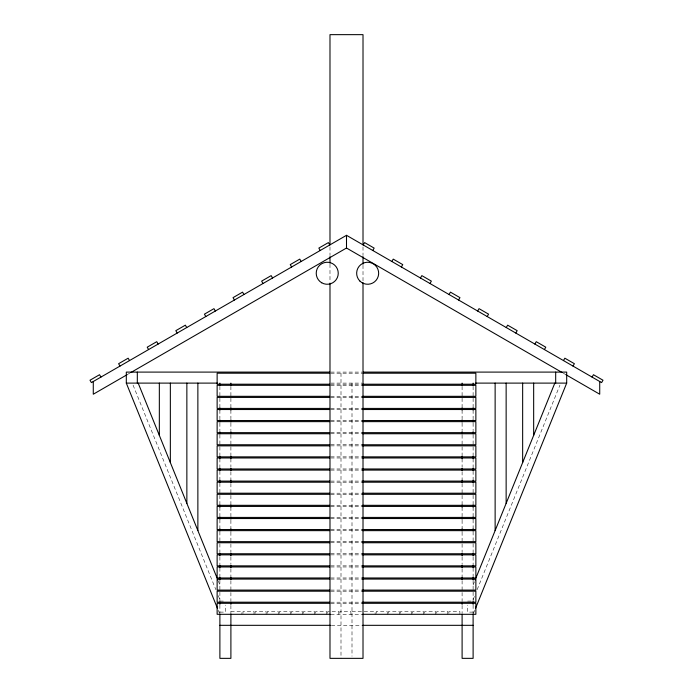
<?xml version="1.0" encoding="UTF-8"?>
<svg xmlns="http://www.w3.org/2000/svg" width="693" height="693" viewBox="0 0 693 693"><rect width="100%" height="100%" fill="white"/><g stroke="black" fill="none" stroke-linecap="round" stroke-linejoin="round"><path stroke-width="0.52" stroke-dasharray="3.46 2.6" d="M473.111 584.97L474.731 580.968M473.111 599.636L474.731 595.634M477.165 589.613L559.944 385.109M473.518 613.314L474.731 610.308M126.914 374.8L129.721 373.18M330.821 372.098L362.179 372.098M330.804 373.198L362.578 373.198M330.821 383.108L362.179 383.108M330.804 384.208L362.578 384.208M330.804 385.308L362.578 385.308M330.804 396.318L362.578 396.318M330.804 397.418L362.578 397.418M330.804 408.428L362.578 408.428M330.804 409.528L362.578 409.528M330.804 420.538L362.578 420.538M330.804 421.639L362.578 421.639M330.804 432.649L362.578 432.649M330.804 433.749L362.578 433.749M330.804 444.759L362.578 444.759M330.804 445.859L362.578 445.859M330.804 456.869L362.578 456.869M330.804 457.969L362.578 457.969M330.804 468.979L362.578 468.979M330.804 470.088L362.578 470.088M330.804 481.098L362.578 481.098M330.804 482.198L362.578 482.198M330.804 493.208L362.578 493.208M330.804 494.308L362.578 494.308M330.804 505.318L362.578 505.318M330.804 506.418L362.578 506.418M330.804 517.428L362.578 517.428M330.804 518.529L362.578 518.529M330.804 529.539L362.578 529.539M330.804 530.639L362.578 530.639M330.804 541.649L362.578 541.649M330.804 542.749L362.578 542.749M330.804 553.759L362.578 553.759M330.804 554.859L362.578 554.859M330.804 565.869L362.578 565.869M330.804 566.969L362.578 566.969M330.804 577.979L362.578 577.979M330.804 579.079L362.578 579.079M330.804 590.09L362.578 590.09M330.804 591.19L362.578 591.19M219.889 601.1L225.39 601.1M467.61 601.1L473.111 601.1M330.804 602.2L362.578 602.2M330.804 603.3L362.578 603.3M230.899 611.555L241.909 611.555L241.909 614.31M352.001 611.555L362.015 611.555M364.12 611.555L375.13 611.555L375.13 614.31M219.889 612.11L225.39 612.11L225.39 605.102M473.111 612.11L467.61 612.11L467.61 605.102M330.786 614.31L363.011 614.31M331.349 625.32L361.651 625.32M563.279 373.18L566.086 374.8M218.269 580.968L219.889 584.97M133.056 385.109L215.835 589.613M218.269 595.634L219.889 599.636M218.269 610.308L219.482 613.314M473.111 386.347L473.111 397.141M473.111 398.215L473.111 407.934M473.111 410.091L473.111 418.728M473.111 423.042L473.111 430.604M473.111 434.754L473.111 445.712M473.111 446.794L473.111 456.869M473.111 458.662L473.111 468.979M473.111 471.084L473.111 481.098M473.111 483.194L473.111 494.282M473.111 495.304L473.111 505.318M473.111 507.233L473.111 517.428M473.111 519.525L473.111 529.539M473.111 531.635L473.111 542.853M473.111 543.745L473.111 553.759M473.111 556.86L473.111 565.869M473.111 567.974L473.111 577.979M473.111 580.084L473.111 602.2M473.111 605.102L473.111 614.31M462.101 386.347L462.101 397.141M462.101 398.215L462.101 407.934M462.101 410.091L462.101 418.728M462.101 423.042L462.101 430.604M462.101 434.918L462.101 445.712M462.101 446.794L462.101 456.505M462.101 458.662L462.101 467.299M462.101 471.612L462.101 480.249M462.101 483.489L462.101 494.282M462.101 495.365L462.101 505.076M462.101 507.233L462.101 515.869M462.101 520.192L462.101 528.828M462.101 532.059L462.101 542.853M462.101 543.936L462.101 552.572M462.101 556.886L462.101 564.44M462.101 568.762L462.101 577.399M462.101 580.639L462.101 591.432M462.101 592.506L462.101 601.143M462.101 605.457L462.101 613.019M459.901 614.31L459.901 611.555L448.891 611.555L448.891 614.31M447.791 614.31L447.791 611.555L436.781 611.555L436.781 614.31M435.68 614.31L435.68 611.555L424.67 611.555L424.67 614.31M423.57 614.31L423.57 611.555L412.56 611.555L412.56 614.31M411.46 614.31L411.46 611.555L400.45 611.555L400.45 614.31M399.35 614.31L399.35 611.555L388.34 611.555L388.34 614.31M387.24 614.31L387.24 611.555L376.23 611.555L376.23 614.31M363.011 246.881L363.011 255.544M363.011 265.289L363.011 281.531M352.001 383.108L352.001 656.219M350.901 614.31L350.901 611.555L339.891 611.555L339.891 614.31M340.999 373.198L340.999 658.35M338.79 614.31L338.79 611.555L327.78 611.555L327.78 614.31M329.989 246.881L329.989 255.544M329.989 264.206L329.989 282.614M326.68 614.31L326.68 611.555L315.67 611.555L315.67 614.31M314.57 614.31L314.57 611.555L303.56 611.555L303.56 614.31M302.46 614.31L302.46 611.555L291.45 611.555L291.45 614.31M290.35 614.31L290.35 611.555L279.34 611.555L279.34 614.31M278.239 614.31L278.239 611.555L267.229 611.555L267.229 614.31M266.129 614.31L266.129 611.555L255.119 611.555L255.119 614.31M254.019 614.31L254.019 611.555L243.009 611.555L243.009 614.31M230.899 386.347L230.899 397.141M230.899 398.215L230.899 407.934M230.899 410.091L230.899 418.728M230.899 423.042L230.899 430.604M230.899 434.918L230.899 445.712M230.899 446.794L230.899 456.505M230.899 458.662L230.899 467.299M230.899 471.612L230.899 480.249M230.899 483.489L230.899 494.282M230.899 495.365L230.899 505.076M230.899 507.233L230.899 515.869M230.899 520.192L230.899 528.828M230.899 532.059L230.899 542.853M230.899 543.936L230.899 552.572M230.899 556.886L230.899 564.44M230.899 568.762L230.899 577.399M230.899 580.639L230.899 591.432M230.899 592.506L230.899 601.143M230.899 605.457L230.899 614.31M219.889 386.347L219.889 397.141M219.889 398.215L219.889 407.934M219.889 410.091L219.889 418.728M219.889 423.042L219.889 430.604M219.889 434.754L219.889 445.712M219.889 446.794L219.889 456.505M219.889 458.662L219.889 467.983M219.889 471.084L219.889 480.249M219.889 483.194L219.889 494.282M219.889 495.304L219.889 505.076M219.889 507.233L219.889 516.424M219.889 519.525L219.889 528.828M219.889 531.635L219.889 542.853M219.889 543.745L219.889 552.754M219.889 556.86L219.889 564.864M219.889 567.974L219.889 577.399M219.889 580.084L219.889 601.203M219.889 605.102L219.889 613.262"/><path stroke-width="1.04" d="M475.138 579.972L554.816 383.108M475.545 608.307L566.692 383.108L566.692 372.098L363.253 372.098M363.245 244.976L364.622 242.593L374.151 248.103L372.773 250.485M391.848 261.495L393.226 259.113L402.754 264.613L401.377 266.996M420.452 278.006L421.829 275.623L431.358 281.124L429.989 283.515M449.055 294.525L450.433 292.134L459.961 297.644L458.593 300.026M477.659 311.036L479.036 308.654L488.565 314.154L487.196 316.545M506.262 327.555L507.64 325.164L517.177 330.674L515.8 333.056M534.866 344.066L536.243 341.684L545.781 347.184L544.403 349.567M563.47 360.577L564.847 358.194L574.384 363.704L573.007 366.086M592.073 377.096L593.451 374.714L602.988 380.214L601.611 382.597L346.5 235.308L91.389 382.597L90.012 380.214L99.549 374.714L100.927 377.096M126.914 374.8L93.278 394.222L93.278 381.514M130.656 372.643L346.5 248.025L562.344 372.643M329.747 372.098L126.308 372.098L126.308 383.108L217.455 608.307M329.721 373.198L217.134 373.198L217.134 384.208L329.721 384.208M363.279 373.198L475.866 373.198L475.866 384.208L362.578 384.208M126.308 383.108L217.316 383.108M475.684 383.108L566.692 383.108M329.721 385.308L217.134 385.308L217.134 396.318L329.721 396.318M362.578 385.308L475.866 385.308L475.866 396.318L362.578 396.318M329.721 397.418L217.134 397.418L217.134 408.428L329.721 408.428M362.578 397.418L475.866 397.418L475.866 408.428L362.578 408.428M329.721 409.528L217.134 409.528L217.134 420.538L329.721 420.538M362.578 409.528L475.866 409.528L475.866 420.538L362.578 420.538M329.721 421.639L217.134 421.639L217.134 432.649L329.721 432.649M362.578 421.639L475.866 421.639L475.866 432.649L362.578 432.649M329.721 433.749L217.134 433.749L217.134 444.759L329.721 444.759M362.578 433.749L475.866 433.749L475.866 444.759L362.578 444.759M329.721 445.859L217.134 445.859L217.134 456.869L329.721 456.869M362.578 445.859L475.866 445.859L475.866 456.869L362.578 456.869M329.721 457.969L217.134 457.969L217.134 468.979L329.721 468.979M362.578 457.969L475.866 457.969L475.866 468.979L362.578 468.979M329.721 470.088L217.134 470.088L217.134 481.098L329.721 481.098M362.578 470.088L475.866 470.088L475.866 481.098L362.578 481.098M329.721 482.198L217.134 482.198L217.134 493.208L329.721 493.208M362.578 482.198L475.866 482.198L475.866 493.208L362.578 493.208M329.721 494.308L217.134 494.308L217.134 505.318L329.721 505.318M362.578 494.308L475.866 494.308L475.866 505.318L362.578 505.318M329.721 506.418L217.134 506.418L217.134 517.428L329.721 517.428M362.578 506.418L475.866 506.418L475.866 517.428L362.578 517.428M329.721 518.529L217.134 518.529L217.134 529.539L329.721 529.539M362.578 518.529L475.866 518.529L475.866 529.539L362.578 529.539M329.721 530.639L217.134 530.639L217.134 541.649L329.721 541.649M362.578 530.639L475.866 530.639L475.866 541.649L362.578 541.649M329.721 542.749L217.134 542.749L217.134 553.759L329.721 553.759M362.578 542.749L475.866 542.749L475.866 553.759L362.578 553.759M329.721 554.859L217.134 554.859L217.134 565.869L329.721 565.869M362.578 554.859L475.866 554.859L475.866 565.869L362.578 565.869M329.721 566.969L217.134 566.969L217.134 577.979L329.721 577.979M362.578 566.969L475.866 566.969L475.866 577.979L362.578 577.979M329.721 579.079L217.134 579.079L217.134 590.09L329.721 590.09M362.578 579.079L475.866 579.079L475.866 590.09L362.578 590.09M329.721 591.19L217.134 591.19L217.134 602.2L329.721 602.2M362.578 591.19L475.866 591.19L475.866 602.2L362.578 602.2M329.721 603.3L217.134 603.3L217.134 614.31L330.266 614.31M362.578 603.3L475.866 603.3L475.866 614.31L362.734 614.31M219.889 625.32L330.266 625.32M362.734 625.32L473.111 625.32M566.086 374.8L599.722 394.222L599.722 381.514M329.755 244.976L328.378 242.593L318.849 248.103L320.227 250.485M301.152 261.495L299.774 259.113L290.246 264.613L291.623 266.996M272.548 278.006L271.171 275.623L261.642 281.124L263.011 283.515M243.945 294.525L242.567 292.134L233.039 297.644L234.407 300.026M215.341 311.036L213.964 308.654L204.435 314.154L205.804 316.545M186.738 327.555L185.36 325.164L175.823 330.674L177.2 333.056M158.134 344.066L156.757 341.684L147.219 347.184L148.597 349.567M129.53 360.577L128.153 358.194L118.616 363.704L119.993 366.086M138.184 383.108L217.862 579.972M555.682 372.098L555.682 383.108M533.662 383.108L533.662 435.369M522.652 383.108L522.652 462.569M506.141 383.108L506.141 503.369M495.131 383.108L495.131 530.569M473.111 383.108L473.111 385.265M473.111 407.934L473.111 410.091M473.111 419.802L473.111 421.968M473.111 431.678L473.111 433.835M473.111 456.505L473.111 458.662M473.111 468.381L473.111 470.538M473.111 480.249L473.111 482.415M473.111 505.076L473.111 507.233M473.111 516.952L473.111 519.109M473.111 528.828L473.111 530.985M473.111 553.646L473.111 555.812M473.111 565.523L473.111 567.68M473.111 577.399L473.111 579.556M473.111 601.732L473.111 604.383M473.111 614.093L473.111 658.35L462.101 658.35L462.101 614.093M462.101 383.108L462.101 385.265M462.101 407.934L462.101 410.091M462.101 419.802L462.101 421.968M462.101 431.678L462.101 433.835M462.101 456.505L462.101 458.662M462.101 468.381L462.101 470.538M462.101 480.249L462.101 482.415M462.101 505.076L462.101 507.233M462.101 516.952L462.101 519.109M462.101 528.828L462.101 530.985M462.101 553.646L462.101 555.812M462.101 565.523L462.101 567.68M462.101 577.399L462.101 579.556M462.101 602.226L462.101 604.383M363.011 244.716L363.011 34.65L329.989 34.65L329.989 244.716M363.011 256.627L363.011 264.206M363.011 282.614L363.011 658.35L329.989 658.35L329.989 283.697M346.5 235.308L346.5 248.025M329.989 256.627L329.989 263.123M230.899 383.108L230.899 385.265M230.899 407.934L230.899 410.091M230.899 419.802L230.899 421.968M230.899 431.678L230.899 433.835M230.899 456.505L230.899 458.662M230.899 468.381L230.899 470.538M230.899 480.249L230.899 482.415M230.899 505.076L230.899 507.233M230.899 516.952L230.899 519.109M230.899 528.828L230.899 530.985M230.899 553.646L230.899 555.812M230.899 565.523L230.899 567.68M230.899 577.399L230.899 579.556M230.899 602.226L230.899 604.383M230.899 614.093L230.899 658.35L219.889 658.35L219.889 614.093M219.889 383.108L219.889 385.265M219.889 407.934L219.889 410.091M219.889 419.802L219.889 421.968M219.889 431.678L219.889 433.835M219.889 456.505L219.889 458.662M219.889 468.381L219.889 470.538M219.889 480.249L219.889 482.415M219.889 505.076L219.889 507.233M219.889 516.952L219.889 519.109M219.889 528.828L219.889 530.985M219.889 553.646L219.889 555.812M219.889 565.523L219.889 567.68M219.889 577.399L219.889 579.556M219.889 601.732L219.889 604.383M197.869 383.108L197.869 530.569M186.859 383.108L186.859 503.369M170.348 383.108L170.348 462.569M159.338 383.108L159.338 435.369M137.318 372.098L137.318 383.108M359.875 281.037A11.01 11.01 0 0 0 378.291 276.1A11.01 11.01 0 0 0 364.813 262.621A11.01 11.01 0 0 0 359.875 281.037M321.725 282.787A11.01 11.01 0 0 0 338.245 273.259A11.01 11.01 0 0 0 321.725 263.721A11.01 11.01 0 0 0 321.725 282.787"/></g></svg>
